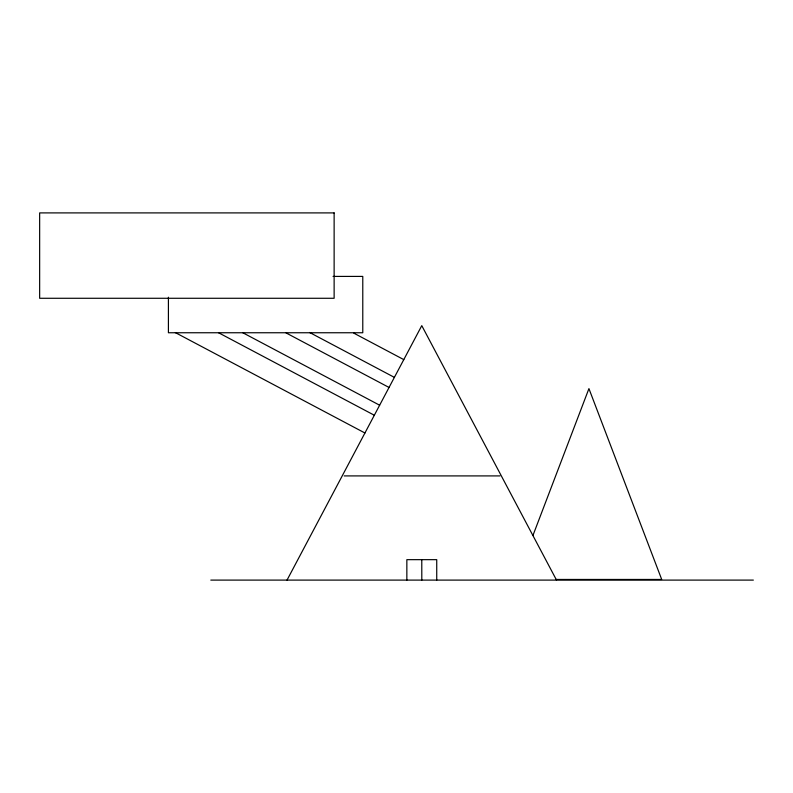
<?xml version="1.0" encoding="UTF-8"?>
<svg xmlns="http://www.w3.org/2000/svg" width="793" height="793" viewBox="0 0 793 793"><rect width="100%" height="100%" fill="white"/><g stroke="black" fill="none" stroke-linecap="round" stroke-linejoin="round"><path stroke-width="1.19" d="M532.916 535.533L588.931 388.62L661.699 579.455L556.18 579.455M287.026 580.099L421.777 325.645L556.517 580.099M333.06 276.41L362.778 276.41L362.778 332.753L168.413 332.753L168.413 297.226M344.202 475.909L499.967 475.909M210.799 580.099L753.35 580.099M353.797 333.139L403.786 359.616M309.607 332.475L394.379 377.369M286.114 332.951L389.046 387.46M242.767 332.733L379.639 405.213M218.551 332.743L374.326 415.245M175.372 332.624L364.929 432.998M436.735 580.099L436.735 559.66L406.849 559.66L406.849 580.099M421.777 559.66L421.807 580.099M334.131 212.901L39.65 212.901L39.65 298.277L334.131 298.277L334.131 212.901"/></g></svg>
